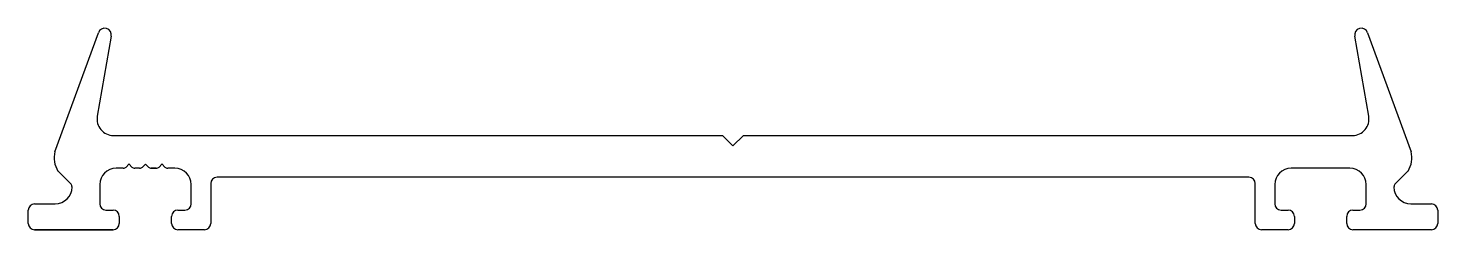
# Model space of a CAD drawing. Header units: inches. Extents: x -42.9 to 42.8, y 0.2 to 12.4.
import ezdxf

# ---------------------------------------------------------------- set-up
doc = ezdxf.new("R2010")
doc.units = ezdxf.units.IN
doc.header["$MEASUREMENT"] = 0
doc.layers.add('1', color=7, linetype='Continuous')

msp = doc.modelspace()

# ---------------------------------------------------------------- linework, layer by layer
at = {"layer": '1', "color": 4, "linetype": 'Continuous'}
for p, q in [((-41.268, 4.944), (-38.628, 12.16)), ((38.543, 12.16), (41.183, 4.944)), ((-37.839, 11.948), (-38.695, 7.091)), ((38.61, 7.091), (37.754, 11.948)), ((-37.72, 5.929), (-0.678, 5.929)), ((-0.678, 5.929), (-0.043, 5.294)), ((-0.043, 5.294), (0.592, 5.929)), ((0.592, 5.929), (37.635, 5.929)), ((-40.286, 2.973), (-41.08, 3.767)), ((-37.116, 3.939), (-37.553, 3.939)), ((-37.553, 3.939), (-37.553, 3.939)), ((-36.768, 4.184), (-36.939, 4.013)), ((-36.586, 4.013), (-36.757, 4.184)), ((-36.116, 3.939), (-36.409, 3.939)), ((-35.768, 4.184), (-35.939, 4.013)), ((-35.586, 4.013), (-35.757, 4.184)), ((-35.116, 3.939), (-35.409, 3.939)), ((-35.409, 3.939), (-35.116, 3.939)), ((-35.116, 3.939), (-35.409, 3.939)), ((-35.409, 3.939), (-35.116, 3.939)), ((-35.116, 3.939), (-35.409, 3.939)), ((-34.768, 4.184), (-34.939, 4.013)), ((-34.586, 4.013), (-34.757, 4.184)), ((-33.973, 3.939), (-34.409, 3.939)), ((-34.409, 3.939), (-34.409, 3.939)), ((-33.973, 3.939), (-33.973, 3.939)), ((37.467, 3.939), (33.887, 3.939)), ((40.995, 3.767), (40.201, 2.973)), ((-38.543, 2.949), (-38.543, 1.779)), ((-32.983, 1.779), (-32.983, 2.949)), ((-31.793, 3.009), (-31.793, 0.589)), ((-0.297, 3.389), (-31.413, 3.389)), ((-0.043, 3.389), (-0.297, 3.389)), ((0.211, 3.389), (-0.043, 3.389)), ((31.327, 3.389), (0.211, 3.389)), ((31.707, 0.589), (31.707, 3.009)), ((32.897, 2.949), (32.897, 1.779)), ((38.457, 1.779), (38.457, 2.949)), ((-42.513, 1.779), (-41.248, 1.779)), ((41.162, 1.779), (42.427, 1.779)), ((-42.893, 0.589), (-42.893, 1.399)), ((-38.163, 1.399), (-37.733, 1.399)), ((-37.353, 1.019), (-37.353, 0.589)), ((-34.173, 0.589), (-34.173, 1.019)), ((-33.793, 1.399), (-33.363, 1.399)), ((33.277, 1.399), (33.707, 1.399)), ((34.087, 1.019), (34.087, 0.589)), ((37.267, 0.589), (37.267, 1.019)), ((37.647, 1.399), (38.077, 1.399)), ((42.807, 1.399), (42.807, 0.589)), ((-37.733, 0.209), (-42.513, 0.209)), ((-42.513, 0.209), (-37.733, 0.209)), ((-32.173, 0.209), (-33.793, 0.209)), ((33.707, 0.209), (32.087, 0.209)), ((42.427, 0.209), (37.647, 0.209)), ((37.647, 0.209), (37.647, 0.209)), ((37.647, 0.209), (37.647, 0.209))]:
    msp.add_line(p, q, dxfattribs=at)
for centre, radius, start, end in [((-38.243, 12.019), 0.41, 350, 159.9), ((38.157, 12.019), 0.41, 20.1, 190), ((-37.72, 6.919), 0.99, 170, 270), ((37.635, 6.919), 0.99, 270, 10), ((-39.866, 4.565), 1.453, 164.84208, 213.29433), ((39.781, 4.565), 1.453, 326.70567, 15.15792), ((-37.553, 2.949), 0.99, 90, 180), ((-37.116, 4.189), 0.25, 270, 315), ((-36.762, 4.178), 0.008, 45, 135), ((-36.409, 4.189), 0.25, 225, 270), ((-36.116, 4.189), 0.25, 270, 315), ((-35.763, 4.178), 0.008, 45, 135), ((-35.409, 4.189), 0.25, 225, 270), ((-35.116, 4.189), 0.25, 270, 315), ((-34.763, 4.178), 0.008, 45, 135), ((-34.409, 4.189), 0.25, 225, 270), ((-33.973, 2.949), 0.99, 0, 90), ((33.887, 2.949), 0.99, 90, 180), ((37.467, 2.949), 0.99, 360, 90), ((-41.248, 2.799), 1.02, 270, 0), ((-40.602, 2.77), 0.376, 4.57405, 32.86399), ((-31.413, 3.009), 0.38, 90, 180), ((31.327, 3.009), 0.38, 0, 90), ((40.517, 2.77), 0.376, 147.13601, 175.42595), ((41.162, 2.799), 1.02, 180, 270), ((-42.513, 1.399), 0.38, 90, 180), ((-38.163, 1.779), 0.38, 180, 270), ((-33.363, 1.779), 0.38, 270, 360), ((33.277, 1.779), 0.38, 180, 270), ((38.077, 1.779), 0.38, 270, 360), ((42.427, 1.399), 0.38, 0, 90), ((-37.733, 1.019), 0.38, 0, 90), ((-33.793, 1.019), 0.38, 90, 180), ((33.707, 1.019), 0.38, 0, 90), ((37.647, 1.019), 0.38, 90, 180), ((-42.513, 0.589), 0.38, 180, 270), ((-37.733, 0.589), 0.38, 270, 360), ((-33.793, 0.589), 0.38, 180, 270), ((-32.173, 0.589), 0.38, 270, 360), ((32.087, 0.589), 0.38, 180, 270), ((33.707, 0.589), 0.38, 270, 360), ((37.647, 0.589), 0.38, 180, 270), ((42.427, 0.589), 0.38, 270, 360)]:
    msp.add_arc(centre, radius, start, end, dxfattribs=at)

doc.saveas('drawing.dxf')
